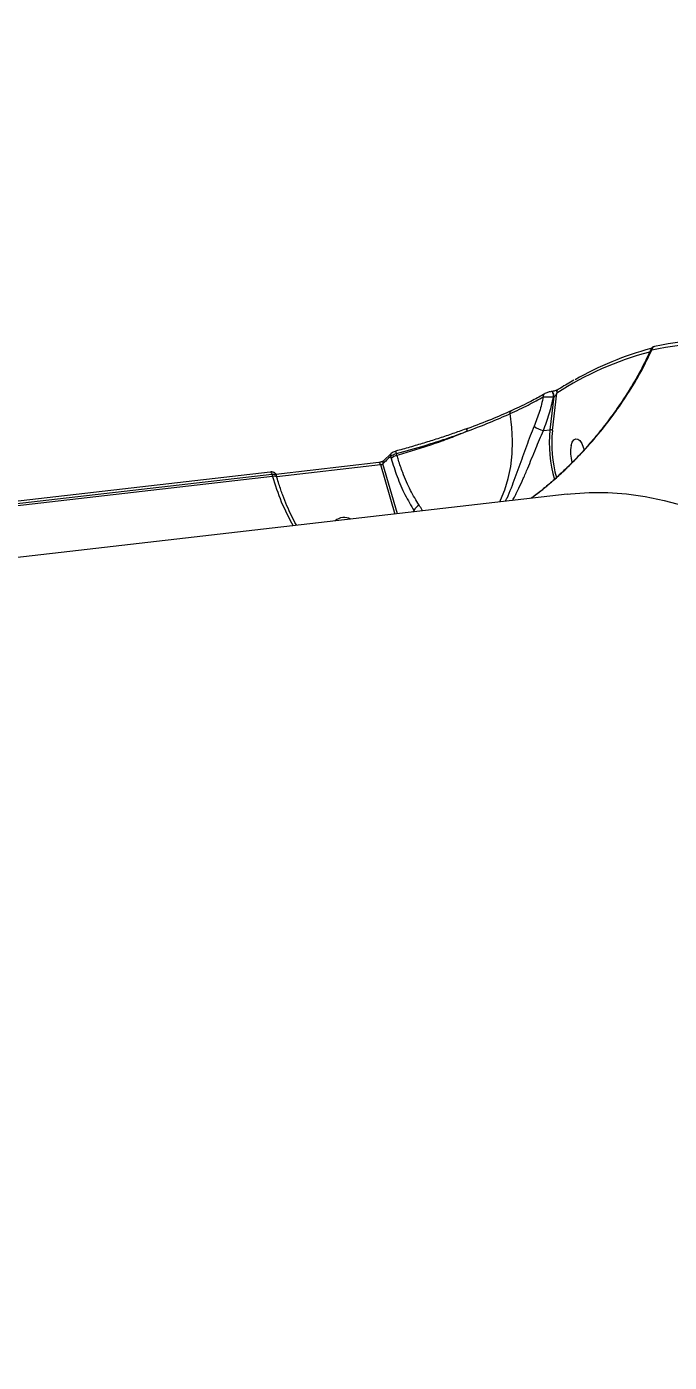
# Model space of a CAD drawing. Header units: millimetres. Extents: x -10881 to 8954, y -8695 to 5624.
# Drawn here: x 3647 to 3823.8, y -3263.9 to -2896.4 of the extents above; entities that cross this region are included whole.
import ezdxf

# ---------------------------------------------------------------- set-up
doc = ezdxf.new("R2010")
doc.units = ezdxf.units.MM
for name, color, linetype in [('DIKOM_ОБЪЕКТ', 7, 'Continuous'), ('DIKOM_РАЗМЕР_ЗОНА', 7, 'Continuous'), ('DIKOM_РАЗМЕР_ОБЪЕКТА', 7, 'Continuous')]:
    doc.layers.add(name, color=color, linetype=linetype)
doc.styles.add('style1', font='arial.ttf', dxfattribs={"width": 0.8})
doc.dimstyles.new('1-50', dxfattribs={"dimtxt": 300, "dimasz": 200, "dimexe": 100, "dimexo": 0, "dimgap": 100, "dimtad": 1, "dimtxsty": 'style1', "dimcen": 200, "dimclrd": 7, "dimclre": 7, "dimclrt": 7, "dimadec": 1, "dimazin": 2, "dimtfac": 1, "dimtmove": 0, "dimatfit": 2, "dimfxl": 0, "dimlwd": 25, "dimlwe": 18, "dimarcsym": 0})

# ---------------------------------------------------------------- blocks, each defined once
blk = doc.blocks.new('*D10')
at = {"layer": 'Defpoints', "color": 0, "transparency": 16777216}
for p in [(-7152.73, 2730.8), (7385.22, 911.28), (7385.22, -7693.77)]:
    blk.add_point(p, dxfattribs=at)
at = {"layer": 'DIKOM_РАЗМЕР_ОБЪЕКТА', "color": 7, "lineweight": 18, "transparency": 16777216}
for p, q in [((-7152.73, 2730.8), (-7152.73, -7793.77)), ((7385.22, 911.28), (7385.22, -7793.77))]:
    blk.add_line(p, q, dxfattribs=at)
at = {"layer": 'DIKOM_РАЗМЕР_ОБЪЕКТА', "color": 7, "lineweight": 25, "transparency": 16777216}
blk.add_line((-6952.73, -7693.77), (7185.22, -7693.77), dxfattribs=at)
at = {"layer": 'DIKOM_РАЗМЕР_ОБЪЕКТА', "color": 7, "transparency": 16777216}
for points in [[(-6952.73, -7660.43), (-6952.73, -7727.1), (-7152.73, -7693.77)], [(7185.22, -7660.43), (7185.22, -7727.1), (7385.22, -7693.77)]]:
    blk.add_solid(points, dxfattribs=at)
at = {"layer": 'DIKOM_РАЗМЕР_ОБЪЕКТА', "color": 7, "transparency": 16777216, "insert": (116.24, -7440.59), "char_height": 300, "attachment_point": 5, "style": 'style1'}
blk.add_mtext('14500', dxfattribs=at)
blk = doc.blocks.new('*D12')
at = {"layer": 'Defpoints', "color": 0, "transparency": 16777216}
for p in [(-9113.32, 3014.05), (8954.2, 2756.48), (8954.2, -8594.51)]:
    blk.add_point(p, dxfattribs=at)
at = {"layer": 'DIKOM_РАЗМЕР_ЗОНА', "color": 7, "lineweight": 18, "transparency": 16777216}
for p, q in [((-9113.32, 3014.05), (-9113.32, -8694.51)), ((8954.2, 2756.48), (8954.2, -8694.51))]:
    blk.add_line(p, q, dxfattribs=at)
at = {"layer": 'DIKOM_РАЗМЕР_ЗОНА', "color": 7, "lineweight": 25, "transparency": 16777216}
blk.add_line((-8913.32, -8594.51), (8754.2, -8594.51), dxfattribs=at)
at = {"layer": 'DIKOM_РАЗМЕР_ЗОНА', "color": 7, "transparency": 16777216}
for points in [[(-8913.32, -8561.18), (-8913.32, -8627.85), (-9113.32, -8594.51)], [(8754.2, -8561.18), (8754.2, -8627.85), (8954.2, -8594.51)]]:
    blk.add_solid(points, dxfattribs=at)
at = {"layer": 'DIKOM_РАЗМЕР_ЗОНА', "color": 7, "transparency": 16777216, "insert": (-79.56, -8341.34), "char_height": 300, "attachment_point": 5, "style": 'style1'}
blk.add_mtext('18000', dxfattribs=at)

msp = doc.modelspace()

# ---------------------------------------------------------------- linework, layer by layer
at = {"layer": 'DIKOM_ОБЪЕКТ', "color": 7, "linetype": 'Continuous', "lineweight": 15}
for p, q in [((3789.487, -2997.347), (3788.924, -2997.664)), ((3792.022, -2998.147), (3790.974, -3007.281)), ((3791.386, -2996.739), (3791.297, -2996.772)), ((3791.471, -2996.73), (3791.386, -2996.739)), ((3791.639, -3007.441), (3792.818, -2997.168)), ((3791.938, -2998.156), (3792.022, -2998.147)), ((3789.147, -3007.492), (3790.974, -3007.281)), ((3748.546, -3013.154), (3748.545, -3013.151)), ((3743.852, -3016.267), (3715.546, -3019.535)), ((3715.754, -3020.153), (3744.33, -3016.854)), ((3744.33, -3016.854), (3748.284, -3030.446)), ((3748.964, -3030.367), (3744.973, -3016.649)), ((3747.282, -3013.77), (3745.161, -3015.837)), ((3747.079, -3014.597), (3747.237, -3015.14)), ((3748.864, -3014.302), (3748.719, -3013.802)), ((3713.96, -3018.895), (3639.802, -3027.455)), ((3640.28, -3028.042), (3714.438, -3019.482)), ((3714.613, -3020.081), (3640.454, -3028.641)), ((3714.438, -3019.482), (3714.613, -3020.081)), ((3715.807, -3020.335), (3715.627, -3019.716)), ((3795.702, -3024.972), (3504.587, -3058.575)), ((3753.58, -3029.516), (3753.263, -3029.871)), ((3753.58, -3029.516), (3753.773, -3029.812))]:
    msp.add_line(p, q, dxfattribs=at)
at = {"layer": 'DIKOM_ОБЪЕКТ', "color": 7, "linetype": 'Continuous', "lineweight": 15, "flags": 128}
for points in [[(3789.482, -2997.339), (3789.506, -2997.323), (3789.508, -2997.322)], [(3791.938, -2998.156), (3791.95, -2997.887), (3791.925, -2997.605), (3791.866, -2997.334), (3791.779, -2997.094), (3791.668, -2996.906), (3791.545, -2996.784), (3791.418, -2996.738), (3791.386, -2996.739)], [(3792.022, -2998.147), (3792.034, -2997.877), (3792.009, -2997.596), (3791.951, -2997.324), (3791.863, -2997.085), (3791.752, -2996.896), (3791.629, -2996.774), (3791.502, -2996.729), (3791.474, -2996.729)], [(3780.015, -3002.829), (3779.995, -3002.653), (3780, -3002.487), (3780.03, -3002.335), (3780.085, -3002.203), (3780.162, -3002.096), (3780.258, -3002.018), (3780.37, -3001.971), (3780.495, -3001.956)], [(3777.124, -3027.117), (3777.368, -3026.628), (3778.564, -3023.778), (3779.499, -3020.691), (3780.162, -3017.397), (3780.548, -3013.929), (3780.652, -3010.321), (3780.474, -3006.609), (3780.015, -3002.829)], [(3768.166, -3007.674), (3768.135, -3007.502), (3768.122, -3007.342), (3768.127, -3007.2), (3768.15, -3007.082), (3768.19, -3006.991), (3768.247, -3006.931), (3768.247, -3006.931)], [(3768.247, -3006.931), (3768.316, -3006.904), (3768.397, -3006.911)], [(3796.786, -3011.594), (3797.092, -3010.678), (3797.523, -3010.05), (3798.044, -3009.759), (3798.613, -3009.829), (3799.183, -3010.254), (3799.708, -3011.001), (3800.147, -3012.009), (3800.368, -3012.768)], [(3744.33, -3016.854), (3744.273, -3016.689), (3744.205, -3016.544), (3744.128, -3016.425), (3744.045, -3016.338), (3743.959, -3016.284), (3743.873, -3016.266), (3743.852, -3016.267)], [(3714.438, -3019.482), (3714.382, -3019.317), (3714.314, -3019.172), (3714.237, -3019.054), (3714.154, -3018.966), (3714.069, -3018.912), (3713.984, -3018.894), (3713.96, -3018.895)], [(3715.806, -3020.334), (3715.776, -3020.271), (3715.663, -3020.173), (3715.483, -3020.103), (3715.241, -3020.064), (3714.947, -3020.056), (3714.613, -3020.081)], [(3795.702, -3024.972), (3796.647, -3024.869), (3801.734, -3024.528), (3806.855, -3024.54), (3812.007, -3024.905), (3817.184, -3025.624), (3822.382, -3026.695), (3827.597, -3028.117)]]:
    msp.add_lwpolyline(points, dxfattribs=at)
at = {"layer": 'DIKOM_ОБЪЕКТ', "color": 7, "linetype": 'Continuous', "lineweight": 15}
for centre, radius, start, end in [((3836.441, -3065.01), 81.511, 80.68826, 102.37799), ((3837.246, -3064.165), 81.692, 80.68826, 102.37799), ((3841.364, -3072.622), 89.721, 104.87046, 122.75649), ((3841.787, -3070.599), 88.738, 105.06088, 119.66671), ((3819.884, -2985.283), 0.923, 99.31102, 186.84748), ((3789.976, -2998.037), 0.856, 125.29114, 191.00341), ((3793.678, -2996.951), 0.887, 124.45342, 194.14023), ((3790.275, -3001.836), 5.767, 230.54228, 258.72244), ((3826.561, -3011.016), 35.783, 174.00761, 196.07549), ((3791.107, -3008.19), 0.919, 54.59578, 98.32668), ((3826.173, -3011.062), 34.724, 174.01493, 195.62816), ((3706.187, -3024.782), 43.926, 14.47592, 15.34993), ((3806.018, -3013.387), 9.405, 169.00931, 197.75534), ((3745.758, -3016.403), 0.823, 136.55708, 197.37978), ((3841.876, -3113.978), 137.343, 133.64785, 134.87441), ((3747.868, -3014.353), 0.827, 135.11946, 197.18462), ((3749.715, -3017.954), 3.749, 103.11608, 131.37503), ((3771.469, -3004.279), 59.012, 195.53233, 209.8781), ((3755.978, -3030.277), 2.516, 114.42856, 162.40503), ((3734.363, -3035.342), 3.938, 62.65855, 130.51009)]:
    msp.add_arc(centre, radius, start, end, dxfattribs=at)
for points, knots in [([(3785.713, -3026.125), (3785.976, -3025.944), (3787.634, -3024.8), (3790.453, -3022.476), (3794.179, -3019.211), (3798.284, -3015.209), (3802.64, -3010.487), (3807.104, -3005.013), (3811.133, -2999.425), (3814.105, -2994.703), (3816.762, -2990.017), (3818.091, -2987.231), (3818.968, -2985.393)], [0, 0, 0, 0, 0.0156636, 0.0989286, 0.1842628, 0.2700601, 0.4006295, 0.5321218, 0.6660764, 0.800741, 0.8685431, 1, 1, 1, 1]), ([(3818.738, -2985.031), (3818.546, -2985.486), (3817.809, -2987.241), (3816.239, -2990.342), (3814.028, -2994.336), (3811.51, -2998.388), (3808.714, -3002.485), (3805.683, -3006.545), (3802.469, -3010.469), (3799.152, -3014.17), (3795.75, -3017.636), (3792.456, -3020.721), (3789.338, -3023.387), (3787.185, -3025.125), (3785.984, -3025.975), (3785.783, -3026.117)], [0, 0, 0, 0, 0.03249869, 0.1251482, 0.21910342, 0.31438452, 0.41096052, 0.50888687, 0.60326736, 0.693008, 0.7785971, 0.86074314, 0.92733398, 0.98780574, 1, 1, 1, 1]), ([(3818.738, -2985.031), (3818.727, -2985.045), (3818.657, -2985.129), (3818.759, -2985.258), (3818.92, -2985.362), (3818.968, -2985.393)], [0, 0, 0, 0, 0.1197995, 0.7377196, 1, 1, 1, 1]), ([(3819.659, -2984.386), (3819.615, -2984.396), (3819.503, -2984.42), (3819.39, -2984.451), (3819.224, -2984.514), (3819.051, -2984.612), (3818.862, -2984.774), (3818.773, -2984.937), (3818.725, -2985.025)], [0, 0, 0, 0, 0.164512, 0.4096325, 0.5388567, 0.6534355, 0.8142069, 1, 1, 1, 1]), ([(3797.569, -2993.609), (3796.333, -2994.315), (3794.862, -2995.155), (3793.408, -2996.074), (3793.176, -2996.22)], [0, 0, 0, 0, 0.8403831, 1, 1, 1, 1]), ([(3780.015, -3002.829), (3781.747, -3002.022), (3785.253, -3000.387), (3787.831, -2998.935), (3789.136, -2998.2)], [0, 0, 0, 0, 0.4938176, 1, 1, 1, 1]), ([(3789.188, -2997.563), (3788.08, -2998.186), (3785.635, -2999.561), (3782.312, -3001.11), (3780.495, -3001.956)], [0, 0, 0, 0, 0.4532303, 1, 1, 1, 1]), ([(3789.136, -2998.2), (3788.815, -2999.55), (3788.169, -3002.264), (3787.132, -3004.943), (3786.61, -3006.289)], [0, 0, 0, 0, 0.4974093, 1, 1, 1, 1]), ([(3789.136, -2998.2), (3789.285, -2998.21), (3789.584, -2998.228), (3790.27, -2998.231), (3791.016, -2998.212), (3791.589, -2998.182), (3791.87, -2998.161), (3791.938, -2998.156)], [0, 0, 0, 0, 0.2415762, 0.4834026, 0.7164086, 0.9306358, 1, 1, 1, 1]), ([(3789.147, -3007.492), (3789.733, -3005.955), (3790.913, -3002.864), (3791.595, -2999.732), (3791.938, -2998.156)], [0, 0, 0, 0, 0.4968581, 1, 1, 1, 1]), ([(3791.222, -2996.768), (3791.144, -2996.779), (3790.912, -2996.811), (3790.497, -2996.918), (3789.993, -2997.085), (3789.681, -2997.213), (3789.519, -2997.317), (3789.509, -2997.324)], [0, 0, 0, 0, 0.1203004, 0.3560577, 0.6170801, 0.9768497, 1, 1, 1, 1]), ([(3793.166, -2996.226), (3793.165, -2996.227), (3793.158, -2996.232), (3793.026, -2996.304), (3792.77, -2996.411), (3792.383, -2996.541), (3791.992, -2996.641), (3791.682, -2996.703), (3791.533, -2996.721), (3791.474, -2996.728)], [0, 0, 0, 0, 0.0399617, 0.1848409, 0.3971217, 0.6168251, 0.7836622, 0.9149394, 1, 1, 1, 1]), ([(3792.022, -2998.147), (3792.044, -2998.143), (3792.079, -2998.136), (3792.151, -2998.103), (3792.216, -2998.061), (3792.331, -2997.966), (3792.487, -2997.79), (3792.674, -2997.505), (3792.767, -2997.287), (3792.818, -2997.168)], [0, 0, 0, 0, 0.04477641, 0.07422025, 0.15354714, 0.19409569, 0.37902454, 0.66132276, 1, 1, 1, 1]), ([(3780.495, -3001.956), (3778.663, -3002.768), (3774.958, -3004.409), (3770.601, -3006.071), (3768.397, -3006.911)], [0, 0, 0, 0, 0.4941711, 1, 1, 1, 1]), ([(3768.166, -3007.674), (3770.275, -3006.872), (3774.544, -3005.248), (3778.177, -3003.641), (3780.015, -3002.829)], [0, 0, 0, 0, 0.4941653, 1, 1, 1, 1]), ([(3768.23, -3006.898), (3768.071, -3006.957), (3766.777, -3007.444), (3764.211, -3008.343), (3760.542, -3009.581), (3756.754, -3010.782), (3752.894, -3011.924), (3750.143, -3012.703), (3748.685, -3013.075), (3748.536, -3013.114)], [0, 0, 0, 0, 0.0264563, 0.2151955, 0.4052331, 0.5961263, 0.7873611, 0.97825, 1, 1, 1, 1]), ([(3748.719, -3013.802), (3751.385, -3013.071), (3755.419, -3011.965), (3760.655, -3010.298), (3764.511, -3009.001), (3766.96, -3008.112), (3768.166, -3007.674)], [0, 0, 0, 0, 0.39516921, 0.59792265, 0.80216886, 1, 1, 1, 1]), ([(3768.166, -3007.674), (3766.595, -3008.317), (3763.434, -3009.612), (3758.554, -3011.353), (3753.682, -3012.939), (3750.475, -3013.846), (3748.864, -3014.302)], [0, 0, 0, 0, 0.2598499, 0.5228404, 0.7602266, 1, 1, 1, 1]), ([(3786.61, -3006.289), (3786.253, -3007.176), (3785.529, -3008.973), (3784.474, -3011.815), (3783.433, -3014.702), (3782.383, -3017.644), (3781.32, -3020.573), (3780.201, -3023.47), (3779.317, -3025.629), (3778.792, -3026.679), (3778.661, -3026.939)], [0, 0, 0, 0, 0.1200507, 0.2433365, 0.3686686, 0.4968874, 0.6382215, 0.7826554, 0.9460332, 1, 1, 1, 1]), ([(3780.628, -3026.712), (3780.753, -3026.505), (3781.347, -3025.525), (3782.334, -3023.515), (3783.608, -3020.742), (3784.777, -3017.994), (3785.927, -3015.196), (3787.008, -3012.542), (3788.085, -3009.932), (3788.79, -3008.311), (3789.147, -3007.492)], [0, 0, 0, 0, 0.04621618, 0.21888919, 0.36372465, 0.51137185, 0.63813645, 0.76759104, 0.88243633, 1, 1, 1, 1]), ([(3748.724, -3013.107), (3748.606, -3013.137), (3748.292, -3013.214), (3747.763, -3013.407), (3747.456, -3013.643), (3747.287, -3013.772)], [0, 0, 0, 0, 0.2123685, 0.5667908, 1, 1, 1, 1]), ([(3745.167, -3015.831), (3745.164, -3015.834), (3745.156, -3015.841), (3745.08, -3015.891), (3744.933, -3015.968), (3744.696, -3016.067), (3744.381, -3016.167), (3744.076, -3016.238), (3743.916, -3016.257), (3743.857, -3016.264)], [0, 0, 0, 0, 0.0869386, 0.1927937, 0.3200797, 0.4882507, 0.6759243, 0.8804286, 1, 1, 1, 1]), ([(3744.33, -3016.854), (3744.383, -3016.847), (3744.487, -3016.832), (3744.655, -3016.79), (3744.806, -3016.739), (3744.914, -3016.689), (3744.956, -3016.661), (3744.973, -3016.649)], [0, 0, 0, 0, 0.21397755, 0.42817175, 0.64278495, 0.85790168, 1, 1, 1, 1]), ([(3747.079, -3014.597), (3747.102, -3014.574), (3747.214, -3014.465), (3747.522, -3014.26), (3748.073, -3014), (3748.503, -3013.868), (3748.719, -3013.802)], [0, 0, 0, 0, 0.0818929, 0.3880463, 0.6939649, 1, 1, 1, 1]), ([(3747.237, -3015.14), (3747.77, -3016.83), (3748.897, -3020.398), (3751.031, -3025.319), (3752.722, -3028.104), (3753.58, -3029.516)], [0, 0, 0, 0, 0.3069734, 0.648469, 1, 1, 1, 1]), ([(3754.937, -3027.986), (3754.136, -3026.685), (3752.51, -3024.045), (3750.651, -3019.724), (3749.482, -3016.373), (3748.994, -3014.739), (3748.864, -3014.302)], [0, 0, 0, 0, 0.3414972, 0.6929958, 0.9180121, 1, 1, 1, 1]), ([(3715.61, -3019.722), (3715.601, -3019.675), (3715.569, -3019.499), (3715.379, -3019.257), (3715.103, -3019.042), (3714.78, -3018.918), (3714.413, -3018.858), (3714.116, -3018.89), (3713.954, -3018.907)], [0, 0, 0, 0, 0.0669982, 0.2507531, 0.4117864, 0.568439, 0.764222, 1, 1, 1, 1]), ([(3714.438, -3019.482), (3714.566, -3019.47), (3714.89, -3019.441), (3715.296, -3019.478), (3715.571, -3019.576), (3715.592, -3019.685), (3715.6, -3019.724)], [0, 0, 0, 0, 0.2027144, 0.5120172, 0.8214907, 1, 1, 1, 1]), ([(3721.244, -3033.567), (3721.198, -3033.489), (3720.703, -3032.648), (3719.797, -3030.888), (3718.565, -3028.208), (3717.42, -3025.315), (3716.505, -3022.67), (3715.997, -3020.97), (3715.807, -3020.335)], [0, 0, 0, 0, 0.0217517, 0.2336381, 0.4460769, 0.6590924, 0.8725954, 1, 1, 1, 1]), ([(3755.848, -3029.573), (3755.822, -3029.506), (3755.615, -3028.987), (3755.253, -3028.453), (3754.937, -3027.986)], [0, 0, 0, 0, 0.1272807, 1, 1, 1, 1])]:
    msp.add_open_spline(points, degree=3, knots=knots, dxfattribs=at)

# ---------------------------------------------------------------- dimensions: what is measured, and where the dimension line sits
at = {"layer": 'DIKOM_РАЗМЕР_ЗОНА'}
dim = msp.add_linear_dim(base=(8954.2, -8594.513), p1=(-9113.319, 3014.045), p2=(8954.2, 2756.48), text='18000', dimstyle='1-50', dxfattribs=at)
dim.commit()
dim.dimension.update_dxf_attribs({"geometry": '*D12', "text_midpoint": (-79.559, -8594.513), "dimtype": 160})
at = {"layer": 'DIKOM_РАЗМЕР_ОБЪЕКТА'}
dim = msp.add_linear_dim(base=(7385.217, -7693.766), p1=(-7152.73, 2730.795), p2=(7385.217, 911.281), text='14500', dimstyle='1-50', dxfattribs=at)
dim.commit()
dim.dimension.update_dxf_attribs({"geometry": '*D10', "text_midpoint": (116.244, -7693.766), "dimtype": 160})

doc.saveas('drawing.dxf')
